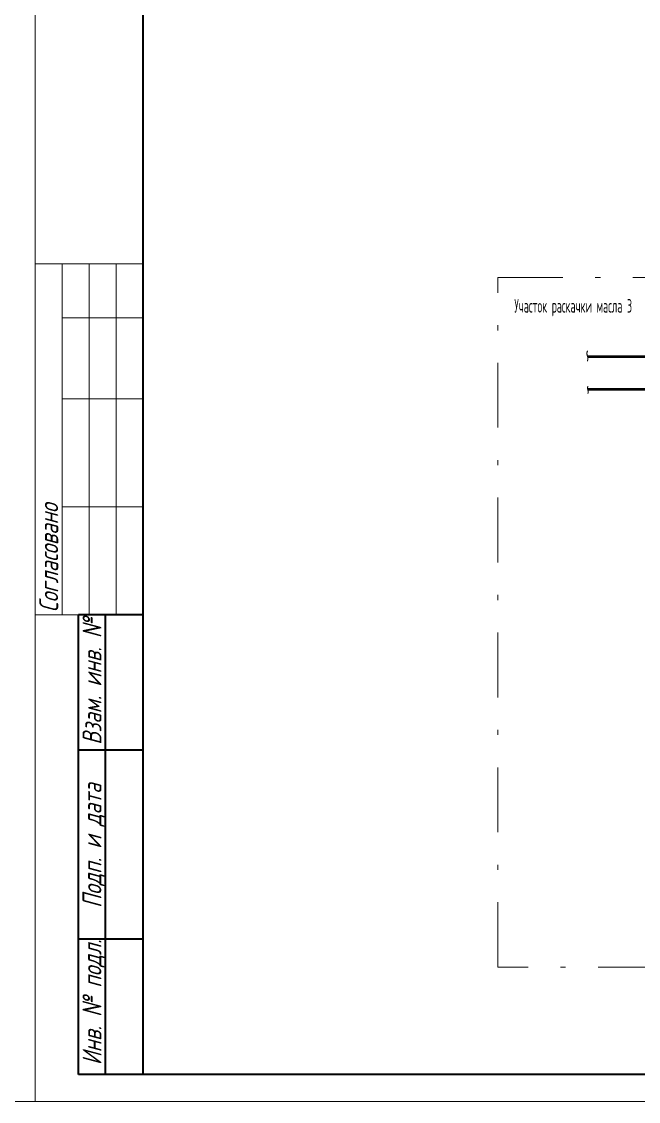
# Model space of a CAD drawing. Header units: millimetres. Extents: x -2281 to 5887, y 0 to 4166.
# Drawn here: x 838.5 to 952.6, y 0 to 199.8 of the extents above; entities that cross this region are included whole.
import ezdxf

# ---------------------------------------------------------------- set-up
doc = ezdxf.new("R2010")
doc.units = ezdxf.units.MM
for name, pattern in [('K5LT32779', [24.957505, 11.9988, -5.9994, 0.959904, -5.9994]), ('K5LT32781', [0]), ('K5LT32783', [0]), ('K5LT32799', [0]), ('K5LT32808', [0]), ('K5LT_BASIC', [0]), ('K5LT_THIN', [0]), ('K5LT_THIN_INCLUDED_TO_HATCHING', [0])]:
    doc.linetypes.add(name, pattern=pattern)
doc.layers.add('Системный слой', color=7, linetype='Continuous')
doc.styles.add('KTEXTSTYLE', font='GOST_AU.SHX', dxfattribs={"width": 0.96, "height": 5})

# ---------------------------------------------------------------- blocks, each defined once
blk = doc.blocks.new('U770')
at = {"layer": 'Системный слой', "color": 7, "linetype": 'K5LT_THIN_INCLUDED_TO_HATCHING', "lineweight": 13}
for p, q in [((943.09, 138.46), (943.08, 138.44)), ((943.08, 138.44), (943.08, 138.42)), ((943.08, 138.42), (943.08, 138.4)), ((943.08, 138.4), (943.08, 138.38)), ((943.08, 138.38), (943.08, 138.36)), ((943.08, 138.36), (943.08, 138.34)), ((943.08, 138.34), (943.09, 138.32)), ((943.1, 138.56), (943.09, 138.54)), ((943.09, 138.54), (943.09, 138.52)), ((943.09, 138.52), (943.09, 138.5)), ((943.09, 138.5), (943.09, 138.48)), ((943.09, 138.48), (943.09, 138.46)), ((943.09, 138.32), (943.09, 138.3)), ((943.09, 138.3), (943.09, 138.28)), ((943.09, 138.28), (943.09, 138.26)), ((943.09, 138.26), (943.09, 138.24)), ((943.09, 138.24), (943.1, 138.22)), ((943.11, 138.6), (943.1, 138.58)), ((943.1, 138.58), (943.1, 138.56)), ((943.1, 138.22), (943.1, 138.2)), ((943.1, 138.2), (943.11, 138.18)), ((943.12, 138.66), (943.11, 138.64)), ((943.11, 138.64), (943.11, 138.62)), ((943.11, 138.62), (943.11, 138.6)), ((943.11, 138.18), (943.11, 138.16)), ((943.11, 138.16), (943.11, 138.14)), ((943.11, 138.14), (943.12, 138.12)), ((943.13, 138.7), (943.12, 138.68)), ((943.12, 138.68), (943.12, 138.66)), ((943.12, 138.12), (943.12, 138.1)), ((943.12, 138.1), (943.13, 138.08)), ((943.14, 138.74), (943.13, 138.72)), ((943.13, 138.72), (943.13, 138.7)), ((943.13, 138.08), (943.13, 138.06)), ((943.13, 138.06), (943.14, 138.04)), ((943.15, 138.76), (943.14, 138.74)), ((943.14, 138.04), (943.15, 138.02)), ((943.16, 138.8), (943.15, 138.78)), ((943.15, 138.78), (943.15, 138.76)), ((943.15, 138.02), (943.15, 138)), ((943.15, 138), (943.16, 137.98)), ((943.17, 138.84), (943.16, 138.82)), ((943.16, 138.82), (943.16, 138.8)), ((943.16, 137.98), (943.16, 137.96)), ((943.16, 137.96), (943.17, 137.94)), ((943.18, 138.86), (943.17, 138.84)), ((943.17, 137.94), (943.18, 137.92)), ((943.18, 137.92), (943.18, 137.9)), ((943.18, 137.9), (943.19, 137.88)), ((943.19, 137.88), (943.2, 137.86)), ((943.2, 137.86), (943.2, 137.84)), ((943.19, 137.02), (943.18, 137)), ((943.18, 137), (943.18, 136.98)), ((943.2, 137.04), (943.19, 137.02)), ((943.2, 137.84), (943.21, 137.82)), ((943.21, 137.08), (943.2, 137.06)), ((943.2, 137.06), (943.2, 137.04)), ((943.21, 137.82), (943.21, 137.8)), ((943.21, 137.8), (943.22, 137.78)), ((943.22, 137.12), (943.21, 137.1)), ((943.21, 137.1), (943.21, 137.08)), ((943.22, 137.78), (943.23, 137.76)), ((943.23, 137.14), (943.22, 137.12)), ((943.23, 137.76), (943.23, 137.74)), ((943.23, 137.74), (943.24, 137.72)), ((943.24, 137.18), (943.23, 137.16)), ((943.23, 137.16), (943.23, 137.14)), ((943.24, 137.72), (943.24, 137.7)), ((943.24, 137.7), (943.24, 137.68)), ((943.24, 137.68), (943.25, 137.66)), ((943.25, 137.24), (943.24, 137.22)), ((943.24, 137.22), (943.24, 137.2)), ((943.24, 137.2), (943.24, 137.18)), ((943.25, 137.66), (943.25, 137.64)), ((943.25, 137.64), (943.26, 137.62)), ((943.26, 137.28), (943.25, 137.26)), ((943.25, 137.26), (943.25, 137.24)), ((943.26, 137.62), (943.26, 137.6)), ((943.26, 137.6), (943.26, 137.58)), ((943.26, 137.58), (943.27, 137.56)), ((943.27, 137.34), (943.26, 137.32)), ((943.26, 137.32), (943.26, 137.3)), ((943.26, 137.3), (943.26, 137.28)), ((943.27, 137.56), (943.27, 137.54)), ((943.27, 137.54), (943.27, 137.52)), ((943.27, 137.52), (943.27, 137.5)), ((943.27, 137.5), (943.27, 137.48)), ((943.27, 137.48), (943.27, 137.46)), ((943.27, 137.46), (943.27, 137.44)), ((943.27, 137.44), (943.27, 137.42)), ((943.27, 137.42), (943.27, 137.4)), ((943.27, 137.4), (943.27, 137.38)), ((943.27, 137.38), (943.27, 137.36)), ((943.27, 137.36), (943.27, 137.34))]:
    blk.add_line(p, q, dxfattribs=at)
blk = doc.blocks.new('U771')
at = {"layer": 'Системный слой', "color": 7, "linetype": 'K5LT_THIN_INCLUDED_TO_HATCHING', "lineweight": 13}
for p, q in [((943.21, 132.03), (943.2, 132.01)), ((943.2, 132.01), (943.2, 131.99)), ((943.2, 131.99), (943.2, 131.97)), ((943.2, 131.97), (943.21, 131.95)), ((943.22, 132.13), (943.21, 132.11)), ((943.21, 132.11), (943.21, 132.09)), ((943.21, 132.09), (943.21, 132.07)), ((943.21, 132.07), (943.21, 132.05)), ((943.21, 132.05), (943.21, 132.03)), ((943.21, 131.95), (943.21, 131.93)), ((943.21, 131.93), (943.21, 131.91)), ((943.21, 131.91), (943.21, 131.89)), ((943.21, 131.89), (943.22, 131.87)), ((943.23, 132.17), (943.22, 132.15)), ((943.22, 132.15), (943.22, 132.13)), ((943.22, 131.87), (943.22, 131.85)), ((943.24, 132.21), (943.23, 132.19)), ((943.23, 132.19), (943.23, 132.17)), ((943.25, 132.25), (943.24, 132.23)), ((943.24, 132.23), (943.24, 132.21)), ((943.26, 132.29), (943.25, 132.27)), ((943.25, 132.27), (943.25, 132.25)), ((943.27, 132.31), (943.26, 132.29)), ((943.27, 132.33), (943.27, 132.31)), ((943.22, 131.85), (943.22, 131.83)), ((943.22, 131.83), (943.23, 131.81)), ((943.23, 131.81), (943.23, 131.79)), ((943.23, 131.79), (943.24, 131.77)), ((943.24, 131.77), (943.24, 131.75)), ((943.24, 131.75), (943.25, 131.73)), ((943.25, 131.73), (943.26, 131.71)), ((943.26, 131.71), (943.26, 131.69)), ((943.26, 131.69), (943.27, 131.67)), ((943.27, 131.67), (943.27, 131.65)), ((943.27, 131.65), (943.28, 131.63)), ((943.28, 131.01), (943.27, 130.99)), ((943.28, 131.63), (943.29, 131.61)), ((943.29, 131.05), (943.28, 131.03)), ((943.28, 131.03), (943.28, 131.01)), ((943.29, 131.61), (943.29, 131.59)), ((943.29, 131.59), (943.3, 131.57)), ((943.3, 131.07), (943.29, 131.05)), ((943.3, 131.57), (943.3, 131.55)), ((943.3, 131.55), (943.31, 131.53)), ((943.31, 131.11), (943.3, 131.09)), ((943.3, 131.09), (943.3, 131.07)), ((943.31, 131.53), (943.31, 131.51)), ((943.31, 131.51), (943.32, 131.49)), ((943.32, 131.15), (943.31, 131.13)), ((943.31, 131.13), (943.31, 131.11)), ((943.32, 131.49), (943.32, 131.47)), ((943.32, 131.47), (943.33, 131.45)), ((943.33, 131.19), (943.32, 131.17)), ((943.32, 131.17), (943.32, 131.15)), ((943.33, 131.45), (943.33, 131.43)), ((943.33, 131.43), (943.33, 131.41)), ((943.33, 131.41), (943.34, 131.39)), ((943.34, 131.27), (943.33, 131.25)), ((943.33, 131.25), (943.33, 131.23)), ((943.33, 131.23), (943.33, 131.21)), ((943.33, 131.21), (943.33, 131.19)), ((943.34, 131.39), (943.34, 131.37)), ((943.34, 131.37), (943.34, 131.35)), ((943.34, 131.35), (943.34, 131.33)), ((943.34, 131.33), (943.34, 131.31)), ((943.34, 131.31), (943.34, 131.29)), ((943.34, 131.29), (943.34, 131.27))]:
    blk.add_line(p, q, dxfattribs=at)
blk = doc.blocks.new('U772')
at = {"layer": 'Системный слой', "color": 7, "linetype": 'K5LT_THIN_INCLUDED_TO_HATCHING', "lineweight": 13}
for p, q in [((943.09, 138.46), (943.08, 138.44)), ((943.08, 138.44), (943.08, 138.42)), ((943.08, 138.42), (943.08, 138.4)), ((943.08, 138.4), (943.08, 138.38)), ((943.08, 138.38), (943.08, 138.36)), ((943.08, 138.36), (943.08, 138.34)), ((943.08, 138.34), (943.09, 138.32)), ((943.1, 138.56), (943.09, 138.54)), ((943.09, 138.54), (943.09, 138.52)), ((943.09, 138.52), (943.09, 138.5)), ((943.09, 138.5), (943.09, 138.48)), ((943.09, 138.48), (943.09, 138.46)), ((943.09, 138.32), (943.09, 138.3)), ((943.09, 138.3), (943.09, 138.28)), ((943.09, 138.28), (943.09, 138.26)), ((943.09, 138.26), (943.09, 138.24)), ((943.09, 138.24), (943.1, 138.22)), ((943.11, 138.6), (943.1, 138.58)), ((943.1, 138.58), (943.1, 138.56)), ((943.1, 138.22), (943.1, 138.2)), ((943.1, 138.2), (943.11, 138.18)), ((943.12, 138.66), (943.11, 138.64)), ((943.11, 138.64), (943.11, 138.62)), ((943.11, 138.62), (943.11, 138.6)), ((943.11, 138.18), (943.11, 138.16)), ((943.11, 138.16), (943.11, 138.14)), ((943.11, 138.14), (943.12, 138.12)), ((943.13, 138.7), (943.12, 138.68)), ((943.12, 138.68), (943.12, 138.66)), ((943.12, 138.12), (943.12, 138.1)), ((943.12, 138.1), (943.13, 138.08)), ((943.14, 138.74), (943.13, 138.72)), ((943.13, 138.72), (943.13, 138.7)), ((943.13, 138.08), (943.13, 138.06)), ((943.13, 138.06), (943.14, 138.04)), ((943.15, 138.76), (943.14, 138.74)), ((943.14, 138.04), (943.15, 138.02)), ((943.16, 138.8), (943.15, 138.78)), ((943.15, 138.78), (943.15, 138.76)), ((943.15, 138.02), (943.15, 138)), ((943.15, 138), (943.16, 137.98)), ((943.17, 138.84), (943.16, 138.82)), ((943.16, 138.82), (943.16, 138.8)), ((943.16, 137.98), (943.16, 137.96)), ((943.16, 137.96), (943.17, 137.94)), ((943.18, 138.86), (943.17, 138.84)), ((943.17, 137.94), (943.18, 137.92)), ((943.18, 137.92), (943.18, 137.9)), ((943.18, 137.9), (943.19, 137.88)), ((943.19, 137.88), (943.2, 137.86)), ((943.2, 137.86), (943.2, 137.84)), ((943.19, 137.02), (943.18, 137)), ((943.18, 137), (943.18, 136.98)), ((943.2, 137.04), (943.19, 137.02)), ((943.2, 137.84), (943.21, 137.82)), ((943.21, 137.08), (943.2, 137.06)), ((943.2, 137.06), (943.2, 137.04)), ((943.21, 137.82), (943.21, 137.8)), ((943.21, 137.8), (943.22, 137.78)), ((943.22, 137.12), (943.21, 137.1)), ((943.21, 137.1), (943.21, 137.08)), ((943.22, 137.78), (943.23, 137.76)), ((943.23, 137.14), (943.22, 137.12)), ((943.23, 137.76), (943.23, 137.74)), ((943.23, 137.74), (943.24, 137.72)), ((943.24, 137.18), (943.23, 137.16)), ((943.23, 137.16), (943.23, 137.14)), ((943.24, 137.72), (943.24, 137.7)), ((943.24, 137.7), (943.24, 137.68)), ((943.24, 137.68), (943.25, 137.66)), ((943.25, 137.24), (943.24, 137.22)), ((943.24, 137.22), (943.24, 137.2)), ((943.24, 137.2), (943.24, 137.18)), ((943.25, 137.66), (943.25, 137.64)), ((943.25, 137.64), (943.26, 137.62)), ((943.26, 137.28), (943.25, 137.26)), ((943.25, 137.26), (943.25, 137.24)), ((943.26, 137.62), (943.26, 137.6)), ((943.26, 137.6), (943.26, 137.58)), ((943.26, 137.58), (943.27, 137.56)), ((943.27, 137.34), (943.26, 137.32)), ((943.26, 137.32), (943.26, 137.3)), ((943.26, 137.3), (943.26, 137.28)), ((943.27, 137.56), (943.27, 137.54)), ((943.27, 137.54), (943.27, 137.52)), ((943.27, 137.52), (943.27, 137.5)), ((943.27, 137.5), (943.27, 137.48)), ((943.27, 137.48), (943.27, 137.46)), ((943.27, 137.46), (943.27, 137.44)), ((943.27, 137.44), (943.27, 137.42)), ((943.27, 137.42), (943.27, 137.4)), ((943.27, 137.4), (943.27, 137.38)), ((943.27, 137.38), (943.27, 137.36)), ((943.27, 137.36), (943.27, 137.34))]:
    blk.add_line(p, q, dxfattribs=at)
blk = doc.blocks.new('U773')
at = {"layer": 'Системный слой', "color": 7, "linetype": 'K5LT_THIN_INCLUDED_TO_HATCHING', "lineweight": 13}
for p, q in [((943.21, 132.03), (943.2, 132.01)), ((943.2, 132.01), (943.2, 131.99)), ((943.2, 131.99), (943.2, 131.97)), ((943.2, 131.97), (943.21, 131.95)), ((943.22, 132.13), (943.21, 132.11)), ((943.21, 132.11), (943.21, 132.09)), ((943.21, 132.09), (943.21, 132.07)), ((943.21, 132.07), (943.21, 132.05)), ((943.21, 132.05), (943.21, 132.03)), ((943.21, 131.95), (943.21, 131.93)), ((943.21, 131.93), (943.21, 131.91)), ((943.21, 131.91), (943.21, 131.89)), ((943.21, 131.89), (943.22, 131.87)), ((943.23, 132.17), (943.22, 132.15)), ((943.22, 132.15), (943.22, 132.13)), ((943.22, 131.87), (943.22, 131.85)), ((943.24, 132.21), (943.23, 132.19)), ((943.23, 132.19), (943.23, 132.17)), ((943.25, 132.25), (943.24, 132.23)), ((943.24, 132.23), (943.24, 132.21)), ((943.26, 132.29), (943.25, 132.27)), ((943.25, 132.27), (943.25, 132.25)), ((943.27, 132.31), (943.26, 132.29)), ((943.27, 132.33), (943.27, 132.31)), ((943.22, 131.85), (943.22, 131.83)), ((943.22, 131.83), (943.23, 131.81)), ((943.23, 131.81), (943.23, 131.79)), ((943.23, 131.79), (943.24, 131.77)), ((943.24, 131.77), (943.24, 131.75)), ((943.24, 131.75), (943.25, 131.73)), ((943.25, 131.73), (943.26, 131.71)), ((943.26, 131.71), (943.26, 131.69)), ((943.26, 131.69), (943.27, 131.67)), ((943.27, 131.67), (943.27, 131.65)), ((943.27, 131.65), (943.28, 131.63)), ((943.28, 131.01), (943.27, 130.99)), ((943.28, 131.63), (943.29, 131.61)), ((943.29, 131.05), (943.28, 131.03)), ((943.28, 131.03), (943.28, 131.01)), ((943.29, 131.61), (943.29, 131.59)), ((943.29, 131.59), (943.3, 131.57)), ((943.3, 131.07), (943.29, 131.05)), ((943.3, 131.57), (943.3, 131.55)), ((943.3, 131.55), (943.31, 131.53)), ((943.31, 131.11), (943.3, 131.09)), ((943.3, 131.09), (943.3, 131.07)), ((943.31, 131.53), (943.31, 131.51)), ((943.31, 131.51), (943.32, 131.49)), ((943.32, 131.15), (943.31, 131.13)), ((943.31, 131.13), (943.31, 131.11)), ((943.32, 131.49), (943.32, 131.47)), ((943.32, 131.47), (943.33, 131.45)), ((943.33, 131.19), (943.32, 131.17)), ((943.32, 131.17), (943.32, 131.15)), ((943.33, 131.45), (943.33, 131.43)), ((943.33, 131.43), (943.33, 131.41)), ((943.33, 131.41), (943.34, 131.39)), ((943.34, 131.27), (943.33, 131.25)), ((943.33, 131.25), (943.33, 131.23)), ((943.33, 131.23), (943.33, 131.21)), ((943.33, 131.21), (943.33, 131.19)), ((943.34, 131.39), (943.34, 131.37)), ((943.34, 131.37), (943.34, 131.35)), ((943.34, 131.35), (943.34, 131.33)), ((943.34, 131.33), (943.34, 131.31)), ((943.34, 131.31), (943.34, 131.29)), ((943.34, 131.29), (943.34, 131.27))]:
    blk.add_line(p, q, dxfattribs=at)

msp = doc.modelspace()

# ---------------------------------------------------------------- linework, layer by layer
at = {"color": 7, "linetype": 'K5LT_THIN', "lineweight": 13}
for p, q in [((841, 0), (841, 594)), ((841, 594), (841, 0)), ((841, 90), (841, 155)), ((861, 155), (841, 155)), ((846, 90), (846, 155)), ((851, 90), (851, 155)), ((856, 90), (856, 155)), ((861, 145), (846, 145)), ((861, 130), (846, 130)), ((861, 110), (846, 110)), ((861, 90), (841, 90)), ((841, 0), (0, 0)), ((1682, 0), (841, 0))]:
    msp.add_line(p, q, dxfattribs=at)
at = {"color": 5, "linetype": 'K5LT_BASIC', "lineweight": 35, "true_color": 0x0000ff}
for p, q in [((861, 5), (861, 589)), ((849, 5), (849, 90)), ((861, 90), (849, 90)), ((854, 5), (854, 90)), ((861, 65), (849, 65)), ((861, 30), (849, 30)), ((861, 5), (849, 5)), ((1677, 5), (861, 5))]:
    msp.add_line(p, q, dxfattribs=at)
at = {"layer": 'Системный слой', "color": 200, "linetype": 'K5LT32779', "lineweight": 18, "true_color": 0xbf00ff}
for p, q in [((926.62569, 152.47022), (1106.88706, 152.47022)), ((926.62569, 24.84103), (926.62569, 152.47022)), ((926.62569, 152.47022), (1106.88706, 152.47022)), ((926.62569, 24.84103), (926.62569, 152.47022)), ((1106.88706, 24.84103), (926.62569, 24.84103)), ((1106.88706, 24.84103), (926.62569, 24.84103))]:
    msp.add_line(p, q, dxfattribs=at)
at = {"layer": 'Системный слой', "color": 211, "linetype": 'K5LT32799', "lineweight": 35, "true_color": 0xff7fff}
msp.add_line((1029.76652, 137.78358), (943.17732, 137.78358), dxfattribs=at)
at = {"layer": 'Системный слой', "color": 211, "linetype": 'K5LT32783', "lineweight": 50, "true_color": 0xff7fff}
msp.add_line((1029.76652, 137.78358), (943.17732, 137.78358), dxfattribs=at)
at = {"layer": 'Системный слой', "color": 200, "linetype": 'K5LT32808', "lineweight": 35, "true_color": 0xbf00ff}
msp.add_line((977.4788, 131.73481), (943.17737, 131.73481), dxfattribs=at)
at = {"layer": 'Системный слой', "color": 191, "linetype": 'K5LT32781', "lineweight": 50, "true_color": 0xbf7fff}
msp.add_line((977.4788, 131.73481), (943.17737, 131.73481), dxfattribs=at)

# ---------------------------------------------------------------- block references
at = {"layer": 'Системный слой'}
for name in ['U770', 'U772', 'U771', 'U773']:
    msp.add_blockref(name, (0, 0), dxfattribs=at)

# ---------------------------------------------------------------- texts
at = {"color": 7, "char_height": 2.5, "attachment_point": 1, "rotation": 90, "style": 'KTEXTSTYLE'}
for s, insert in [('\\H3.5;\\W0.965;\\Q15;\\Q15;Согласовано', (841.77333, 90.5)), ('\\H3.5;\\W0.965;\\Q15;\\Q15;Взам. инв. №', (849.77333, 65.98201)), ('\\H3.5;\\W0.965;\\Q15;\\Q15;Подп. и дата', (849.77333, 35.7968)), ('\\H3.5;\\W0.965;\\Q15;\\Q15;Инв. № подл.', (849.77333, 6.71162))]:
    msp.add_mtext(s, dxfattribs=dict(at, insert=insert))
at = {"layer": 'Системный слой', "color": 7, "insert": (929.66232, 148.45235), "char_height": 2.5, "attachment_point": 1, "style": 'KTEXTSTYLE'}
msp.add_mtext('\\H3.5;\\W0.965;\\Q15;\\Q0;\\W0.665;\\H2.50;Участок раскачки масла 3', dxfattribs=at)

doc.saveas('drawing.dxf')
